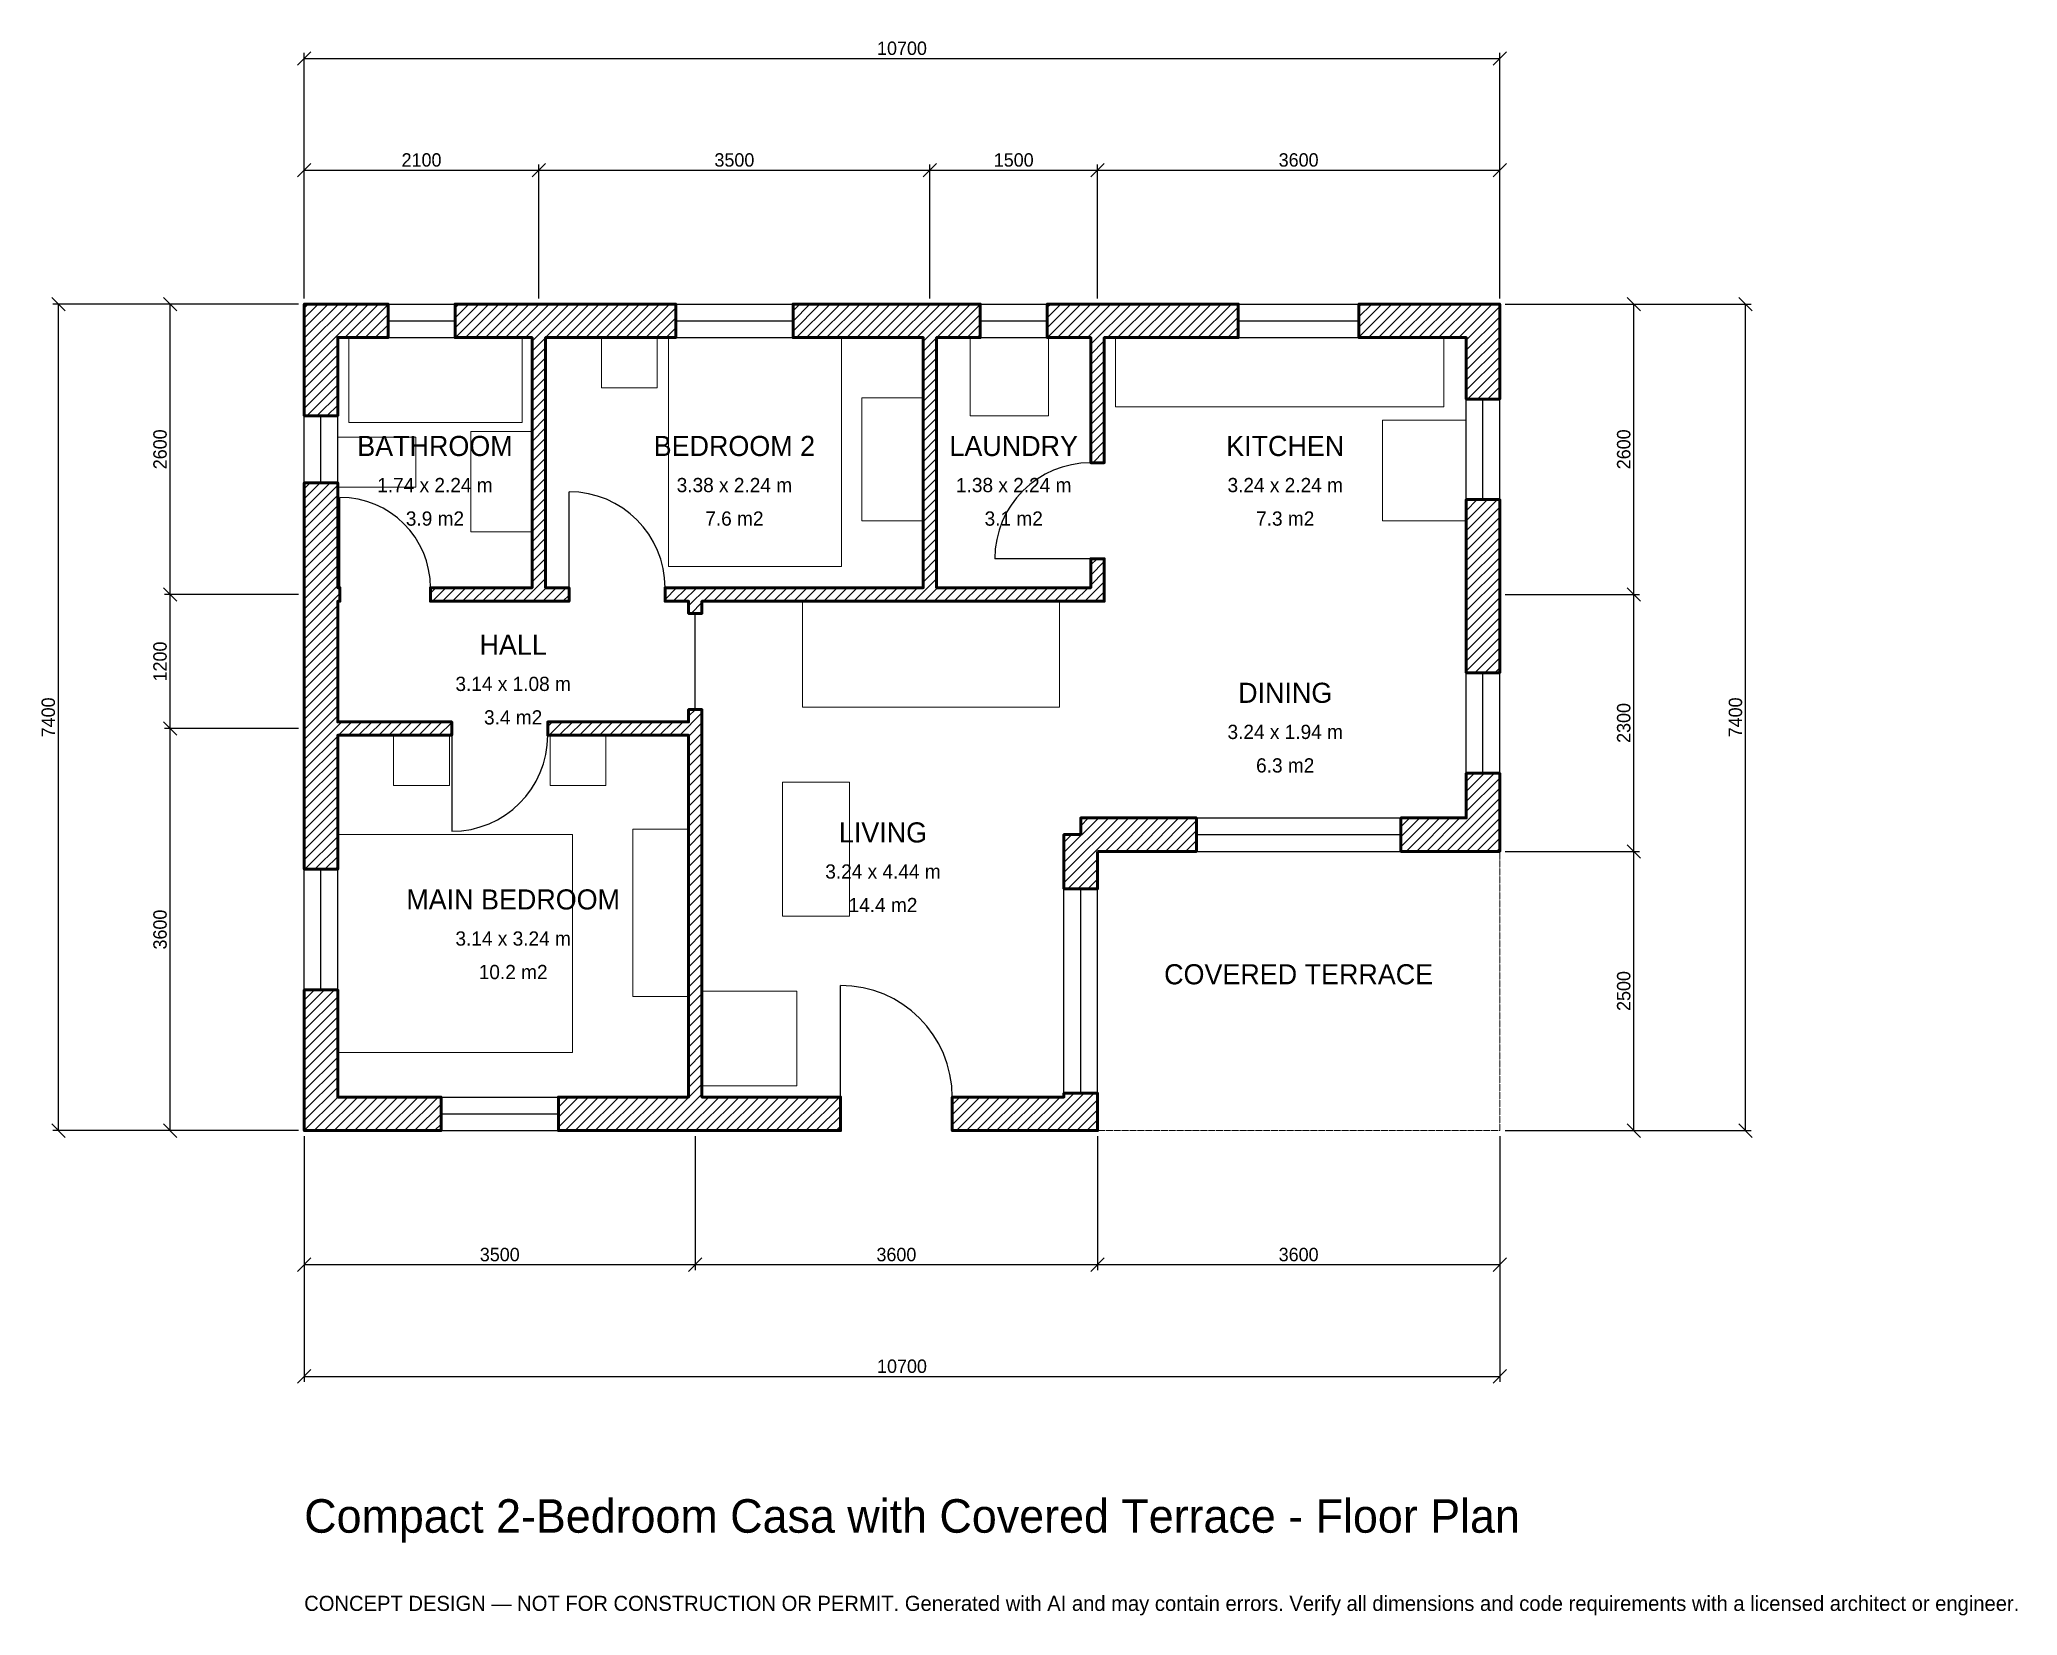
# Model space of a CAD drawing. Header units: millimetres. Extents: x -2369 to 15333, y -4341 to 9769.
import ezdxf
from ezdxf.enums import TextEntityAlignment as Align

# ---------------------------------------------------------------- set-up
doc = ezdxf.new("R2010")
doc.units = ezdxf.units.MM
doc.linetypes.add('DASHED', pattern=[1.524, 1.27, -0.254])
for name, color, linetype, lineweight in [('A-ANNO-DIMS', 1, 'Continuous', 13), ('A-ANNO-TEXT', 7, 'Continuous', 18), ('A-AREA-IDEN', 7, 'Continuous', 18), ('A-DOOR', 2, 'Continuous', 25), ('A-FLOR-FIXT', 9, 'Continuous', 13), ('A-FURN', 9, 'Continuous', 13), ('A-GLAZ', 4, 'Continuous', 25), ('A-SITE-PAVE', 8, 'Continuous', 13), ('A-WALL', 7, 'Continuous', 50), ('A-WALL-PATT', 8, 'Continuous', 13)]:
    doc.layers.add(name, color=color, linetype=linetype, lineweight=lineweight)
doc.dimstyles.new('PLAN', dxfattribs={"dimtxt": 120, "dimasz": 80, "dimexe": 50, "dimexo": 50, "dimgap": 30, "dimtad": 1, "dimdec": 0, "dimtsz": 60, "dimcen": 2.5, "dimclrd": 1, "dimclre": 1, "dimazin": 3, "dimtfac": 1, "dimtmove": 0, "dimatfit": 3})

msp = doc.modelspace()

# ---------------------------------------------------------------- hatches: boundary and pattern name
at = {"layer": 'A-WALL-PATT'}
h = msp.add_hatch(dxfattribs=at)
h.set_pattern_fill('ANSI31', color=8, scale=20)
h.paths.add_polyline_path([(3350, 0), (2275, 0), (2275, 300), (3350, 300), (3440, 300), (3440, 3540), (2180, 3540), (2180, 3660), (3440, 3660), (3440, 3770), (3560, 3770), (3560, 3660), (3560, 3540), (3560, 300), (3650, 300), (4800, 300), (4800, 0), (3650, 0), (3560, 0), (3560, -0.001), (3440, -0.001), (3440, 0), (3350, 0)])
h.paths.add_polyline_path([(300, 0), (300, -0.001), (0, -0.001), (0, 0), (-0.001, 0), (-0.001, 300), (0, 300), (0, 1260), (300, 1260), (300, 300), (1225, 300), (1225, 0), (300, 0)])
h.paths.add_polyline_path([(0, 3450), (0, 3540), (-0.001, 3540), (-0.001, 3660), (0, 3660), (0, 3750), (0, 4650), (0, 4740), (-0.001, 4740), (-0.001, 4860), (0, 4860), (0, 4950), (0, 5800), (300, 5800), (300, 4950), (300, 4860), (320, 4860), (320, 4740), (300, 4740), (300, 4650), (300, 3750), (300, 3660), (1320, 3660), (1320, 3540), (300, 3540), (300, 3450), (300, 2340), (0, 2340), (0, 3450)])
h.paths.add_polyline_path([(0, 7100), (-0.001, 7100), (-0.001, 7400), (0, 7400), (0, 7400.001), (300, 7400.001), (300, 7400), (750, 7400), (750, 7100), (300, 7100), (300, 6400), (0, 6400), (0, 7100)])
h.paths.add_polyline_path([(1950, 7400), (2040, 7400), (2040, 7400.001), (2160, 7400.001), (2160, 7400), (2250, 7400), (3325, 7400), (3325, 7100), (2250, 7100), (2160, 7100), (2160, 4860), (2370, 4860), (2370, 4740), (2160, 4740), (2040, 4740), (1130, 4740), (1130, 4860), (2040, 4860), (2040, 7100), (1950, 7100), (1350, 7100), (1350, 7400), (1950, 7400)])
h.paths.add_polyline_path([(5450, 7400), (5540, 7400), (5540, 7400.001), (5660, 7400.001), (5660, 7400), (5750, 7400), (6050, 7400), (6050, 7100), (5750, 7100), (5660, 7100), (5660, 4860), (7040, 4860), (7040, 5120), (7160, 5120), (7160, 4860), (7160, 4740), (7040, 4740), (5660, 4740), (5540, 4740), (3560, 4740), (3560, 4630), (3440, 4630), (3440, 4740), (3230, 4740), (3230, 4860), (3440, 4860), (3560, 4860), (5540, 4860), (5540, 7100), (5450, 7100), (4375, 7100), (4375, 7400), (5450, 7400)])
h.paths.add_polyline_path([(6950, 7400), (7040, 7400), (7040, 7400.001), (7160, 7400.001), (7160, 7400), (7250, 7400), (8360, 7400), (8360, 7100), (7250, 7100), (7160, 7100), (7160, 5980), (7040, 5980), (7040, 7100), (6950, 7100), (6650, 7100), (6650, 7400), (6950, 7400)])
h.paths.add_polyline_path([(10400, 7400), (10400, 7400.001), (10700, 7400.001), (10700, 7400), (10700.001, 7400), (10700.001, 7100), (10700, 7100), (10700, 6550), (10400, 6550), (10400, 7100), (9440, 7100), (9440, 7400), (10400, 7400)])
h.paths.add_polyline_path([(10700, 4950), (10700, 4650), (10700, 4100), (10400, 4100), (10400, 4650), (10400, 4950), (10400, 5650), (10700, 5650), (10700, 4950)])
h.paths.add_polyline_path([(10700, 2800), (10700.001, 2800), (10700.001, 2500), (10700, 2500), (10700, 2499.999), (10400, 2499.999), (10400, 2500), (9815, 2500), (9815, 2800), (10400, 2800), (10400, 3200), (10700, 3200), (10700, 2800)])
h.paths.add_polyline_path([(7100, 2500), (7100, 2165), (6800, 2165), (6800, 2650), (6950, 2650), (6950, 2800), (7985, 2800), (7985, 2500), (7100, 2500)])
h.paths.add_polyline_path([(7100, 300), (7100.001, 300), (7100.001, 0), (7100, 0), (7100, -0.001), (6800, -0.001), (6800, 0), (5800, 0), (5800, 300), (6800, 300), (6800, 335), (7100, 335), (7100, 300)])

# ---------------------------------------------------------------- linework, layer by layer
at = {"layer": 'A-DOOR'}
for p, q in [((320, 4860), (320, 5670)), ((2370, 4860), (2370, 5720)), ((7040, 5120), (6180, 5120)), ((3500, 3770), (3500, 4630)), ((1320, 3540), (1320, 2680)), ((4800, 300), (4800, 1300))]:
    msp.add_line(p, q, dxfattribs=at)
for centre, radius, start, end in [((7040, 5120), 860, 90, 180), ((320, 4860), 810, 0, 90), ((2370, 4860), 860, 0, 90), ((1320, 3540), 860, 270, 360), ((4800, 300), 1000, 0, 90)]:
    msp.add_arc(centre, radius, start, end, dxfattribs=at)
at = {"layer": 'A-FLOR-FIXT'}
for points in [[(400, 6340), (1950, 6340), (1950, 7100), (400, 7100)], [(7260, 6480), (10200, 6480), (10200, 7100), (7260, 7100)], [(300, 5760), (1000, 5760), (1000, 6210), (300, 6210)], [(1490, 5360), (2040, 5360), (2040, 6260), (1490, 6260)]]:
    msp.add_lwpolyline(points, close=True, dxfattribs=at)
at = {"layer": 'A-FURN'}
for points in [[(2660, 6650), (3160, 6650), (3160, 7100), (2660, 7100)], [(3260, 5050), (4810, 5050), (4810, 7100), (3260, 7100)], [(5960, 6400), (6660, 6400), (6660, 7100), (5960, 7100)], [(4990, 5460), (5540, 5460), (5540, 6560), (4990, 6560)], [(9650, 5460), (10400, 5460), (10400, 6360), (9650, 6360)], [(4460, 3790), (6760, 3790), (6760, 4740), (4460, 4740)], [(800, 3090), (1300, 3090), (1300, 3540), (800, 3540)], [(2200, 3090), (2700, 3090), (2700, 3540), (2200, 3540)], [(4280, 1920), (4880, 1920), (4880, 3120), (4280, 3120)], [(2940, 1200), (3440, 1200), (3440, 2700), (2940, 2700)], [(300, 700), (2400, 700), (2400, 2650), (300, 2650)], [(3560, 400), (4410, 400), (4410, 1250), (3560, 1250)]]:
    msp.add_lwpolyline(points, close=True, dxfattribs=at)
at = {"layer": 'A-GLAZ'}
for p, q in [((750, 7400), (1350, 7400)), ((3325, 7400), (4375, 7400)), ((6050, 7400), (6650, 7400)), ((8360, 7400), (9440, 7400)), ((750, 7250), (1350, 7250)), ((750, 7100), (1350, 7100)), ((3325, 7250), (4375, 7250)), ((3325, 7100), (4375, 7100)), ((6050, 7250), (6650, 7250)), ((6050, 7100), (6650, 7100)), ((8360, 7250), (9440, 7250)), ((8360, 7100), (9440, 7100)), ((10400, 5650), (10400, 6550)), ((10550, 5650), (10550, 6550)), ((10700, 5650), (10700, 6550)), ((0, 5800), (0, 6400)), ((150, 5800), (150, 6400)), ((300, 5800), (300, 6400)), ((10400, 3200), (10400, 4100)), ((10550, 3200), (10550, 4100)), ((10700, 3200), (10700, 4100)), ((7985, 2800), (9815, 2800)), ((7985, 2650), (9815, 2650)), ((7985, 2500), (9815, 2500)), ((0, 1260), (0, 2340)), ((150, 1260), (150, 2340)), ((300, 1260), (300, 2340)), ((6800, 335), (6800, 2165)), ((6950, 335), (6950, 2165)), ((7100, 335), (7100, 2165)), ((1225, 300), (2275, 300)), ((1225, 150), (2275, 150)), ((1225, 0), (2275, 0))]:
    msp.add_line(p, q, dxfattribs=at)
at = {"layer": 'A-SITE-PAVE', "linetype": 'DASHED'}
msp.add_lwpolyline([(7100, 0), (10700, 0), (10700, 2500), (7100, 2500)], close=True, dxfattribs=at)
at = {"layer": 'A-WALL'}
for points in [[(0, 7100), (-0.001, 7100), (-0.001, 7400), (0, 7400), (0, 7400.001), (300, 7400.001), (300, 7400), (750, 7400), (750, 7100), (300, 7100), (300, 6400), (0, 6400), (0, 7100)], [(1950, 7400), (2040, 7400), (2040, 7400.001), (2160, 7400.001), (2160, 7400), (2250, 7400), (3325, 7400), (3325, 7100), (2250, 7100), (2160, 7100), (2160, 4860), (2370, 4860), (2370, 4740), (2160, 4740), (2040, 4740), (1130, 4740), (1130, 4860), (2040, 4860), (2040, 7100), (1950, 7100), (1350, 7100), (1350, 7400), (1950, 7400)], [(5450, 7400), (5540, 7400), (5540, 7400.001), (5660, 7400.001), (5660, 7400), (5750, 7400), (6050, 7400), (6050, 7100), (5750, 7100), (5660, 7100), (5660, 4860), (7040, 4860), (7040, 5120), (7160, 5120), (7160, 4860), (7160, 4740), (7040, 4740), (5660, 4740), (5540, 4740), (3560, 4740), (3560, 4630), (3440, 4630), (3440, 4740), (3230, 4740), (3230, 4860), (3440, 4860), (3560, 4860), (5540, 4860), (5540, 7100), (5450, 7100), (4375, 7100), (4375, 7400), (5450, 7400)], [(6950, 7400), (7040, 7400), (7040, 7400.001), (7160, 7400.001), (7160, 7400), (7250, 7400), (8360, 7400), (8360, 7100), (7250, 7100), (7160, 7100), (7160, 5980), (7040, 5980), (7040, 7100), (6950, 7100), (6650, 7100), (6650, 7400), (6950, 7400)], [(10400, 7400), (10400, 7400.001), (10700, 7400.001), (10700, 7400), (10700.001, 7400), (10700.001, 7100), (10700, 7100), (10700, 6550), (10400, 6550), (10400, 7100), (9440, 7100), (9440, 7400), (10400, 7400)], [(0, 3450), (0, 3540), (-0.001, 3540), (-0.001, 3660), (0, 3660), (0, 3750), (0, 4650), (0, 4740), (-0.001, 4740), (-0.001, 4860), (0, 4860), (0, 4950), (0, 5800), (300, 5800), (300, 4950), (300, 4860), (320, 4860), (320, 4740), (300, 4740), (300, 4650), (300, 3750), (300, 3660), (1320, 3660), (1320, 3540), (300, 3540), (300, 3450), (300, 2340), (0, 2340), (0, 3450)], [(10700, 4950), (10700, 4650), (10700, 4100), (10400, 4100), (10400, 4650), (10400, 4950), (10400, 5650), (10700, 5650), (10700, 4950)], [(3350, 0), (2275, 0), (2275, 300), (3350, 300), (3440, 300), (3440, 3540), (2180, 3540), (2180, 3660), (3440, 3660), (3440, 3770), (3560, 3770), (3560, 3660), (3560, 3540), (3560, 300), (3650, 300), (4800, 300), (4800, 0), (3650, 0), (3560, 0), (3560, -0.001), (3440, -0.001), (3440, 0), (3350, 0)], [(10700, 2800), (10700.001, 2800), (10700.001, 2500), (10700, 2500), (10700, 2499.999), (10400, 2499.999), (10400, 2500), (9815, 2500), (9815, 2800), (10400, 2800), (10400, 3200), (10700, 3200), (10700, 2800)], [(7100, 2500), (7100, 2165), (6800, 2165), (6800, 2650), (6950, 2650), (6950, 2800), (7985, 2800), (7985, 2500), (7100, 2500)], [(300, 0), (300, -0.001), (0, -0.001), (0, 0), (-0.001, 0), (-0.001, 300), (0, 300), (0, 1260), (300, 1260), (300, 300), (1225, 300), (1225, 0), (300, 0)], [(7100, 300), (7100.001, 300), (7100.001, 0), (7100, 0), (7100, -0.001), (6800, -0.001), (6800, 0), (5800, 0), (5800, 300), (6800, 300), (6800, 335), (7100, 335), (7100, 300)]]:
    msp.add_lwpolyline(points, close=True, dxfattribs=at)

# ---------------------------------------------------------------- texts
at = {"layer": 'A-ANNO-TEXT'}
for s, height, p in [('Compact 2-Bedroom Casa with Covered Terrace - Floor Plan', 300, (0, -3600)), ('CONCEPT DESIGN — NOT FOR CONSTRUCTION OR PERMIT. Generated with AI and may contain errors. Verify all dimensions and code requirements with a licensed architect or engineer.', 135, (0, -4300))]:
    msp.add_text(s, height=height, dxfattribs=at).set_placement(p)
at = {"layer": 'A-AREA-IDEN'}
for s, height, p in [('BATHROOM', 180, (1170, 6130)), ('BEDROOM 2', 180, (3850, 6130)), ('LAUNDRY', 180, (6350, 6130)), ('KITCHEN', 180, (8780, 6130)), ('1.74 x 2.24 m', 127.5, (1170, 5780)), ('3.38 x 2.24 m', 127.5, (3850, 5780)), ('1.38 x 2.24 m', 127.5, (6350, 5780)), ('3.24 x 2.24 m', 127.5, (8780, 5780)), ('3.9 m2', 127.5, (1170, 5480)), ('7.6 m2', 127.5, (3850, 5480)), ('3.1 m2', 127.5, (6350, 5480)), ('7.3 m2', 127.5, (8780, 5480)), ('HALL', 180, (1870, 4350)), ('3.14 x 1.08 m', 127.5, (1870, 4000)), ('DINING', 180, (8780, 3920)), ('3.4 m2', 127.5, (1870, 3700)), ('3.24 x 1.94 m', 127.5, (8780, 3570)), ('6.3 m2', 127.5, (8780, 3270)), ('LIVING', 180, (5180, 2670)), ('3.24 x 4.44 m', 127.5, (5180, 2320)), ('MAIN BEDROOM', 180, (1870, 2070)), ('14.4 m2', 127.5, (5180, 2020)), ('3.14 x 3.24 m', 127.5, (1870, 1720)), ('10.2 m2', 127.5, (1870, 1420)), ('COVERED TERRACE', 180, (8900, 1400))]:
    msp.add_text(s, height=height, dxfattribs=at).set_placement(p, align=Align.MIDDLE_CENTER)

# ---------------------------------------------------------------- dimensions: what is measured, and where the dimension line sits
at = {"layer": 'A-ANNO-DIMS'}
for base, p1, p2, text in [((0, 9600), (0, 7400), (10700, 7400), '10700'), ((0, 8600), (0, 7400), (2100, 7400), '2100'), ((2100, 8600), (2100, 7400), (5600, 7400), '3500'), ((5600, 8600), (5600, 7400), (7100, 7400), '1500'), ((7100, 8600), (7100, 7400), (10700, 7400), '3600'), ((0, -1200), (0, 0), (3500, 0), '3500'), ((0, -2200), (0, 0), (10700, 0), '10700'), ((3500, -1200), (3500, 0), (7100, 0), '3600'), ((7100, -1200), (7100, 0), (10700, 0), '3600')]:
    msp.add_linear_dim(base=base, p1=p1, p2=p2, text=text, dimstyle='PLAN', dxfattribs=at).render()
for base, p1, p2, text in [((-2200, 0), (0, 0), (0, 7400), '7400'), ((-1200, 4800), (0, 4800), (0, 7400), '2600'), ((11900, 4800), (10700, 4800), (10700, 7400), '2600'), ((12900, 0), (10700, 0), (10700, 7400), '7400'), ((-1200, 3600), (0, 3600), (0, 4800), '1200'), ((11900, 2500), (10700, 2500), (10700, 4800), '2300'), ((-1200, 0), (0, 0), (0, 3600), '3600'), ((11900, 0), (10700, 0), (10700, 2500), '2500')]:
    msp.add_linear_dim(base=base, p1=p1, p2=p2, angle=90, text=text, dimstyle='PLAN', dxfattribs=at).render()

doc.saveas('drawing.dxf')
